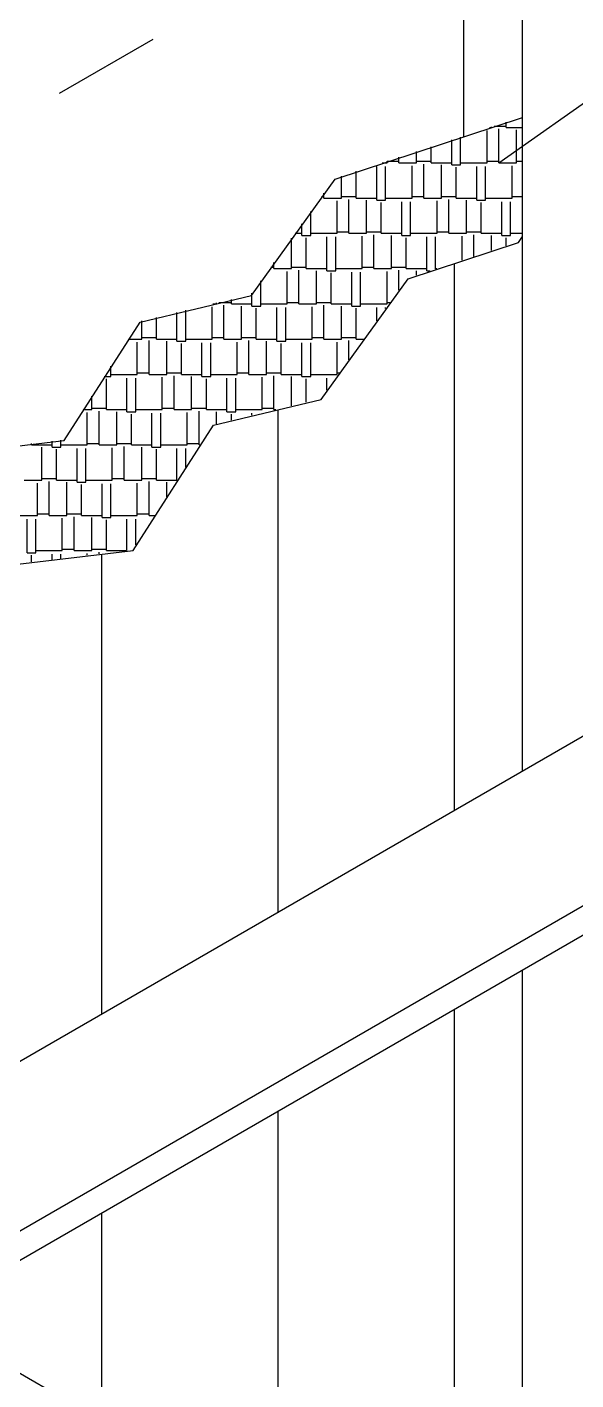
# Model space of a CAD drawing. Header units: feet. Extents: x 317 to 512, y -141 to 162.
# Drawn here: x 405.27 to 406.539, y -107.783 to -104.653 of the extents above; entities that cross this region are included whole.
import ezdxf

# ---------------------------------------------------------------- set-up
doc = ezdxf.new("R2010")
doc.units = ezdxf.units.FT
doc.header["$MEASUREMENT"] = 0
doc.linetypes.add('HIDDEN2', pattern=[0.1875, 0.125, -0.0625])

msp = doc.modelspace()

# ---------------------------------------------------------------- linework, layer by layer
at = {"color": 1}
for p, q in [((406.4159, -106.37417, 0.74031), (406.4159, -103.87403, 0.74031)), ((406.25879, -106.46488, 0.74031), (406.25879, -105.20035, 0.74031)), ((405.85086, -106.7004, 0.74031), (405.85086, -105.53867, 0.74031)), ((405.44294, -106.93592, 0.74031), (405.44294, -105.87304, 0.74031)), ((406.4159, -108.13275, 0.74031), (406.4159, -106.83469, 0.74031)), ((406.25879, -108.22346, 0.74031), (406.25879, -106.9254, 0.74031)), ((405.85086, -108.45897, 0.74031), (405.85086, -107.16091, 0.74031)), ((405.44294, -108.69449, 0.74031), (405.44294, -107.39643, 0.74031))]:
    msp.add_line(p, q, dxfattribs=at)
at = {"linetype": 'HIDDEN2', "ltscale": 2}
msp.add_line((401.44793, -107.05631, 0.74031), (406.27993, -104.26656, 0.74031), dxfattribs=at)
msp.add_line((406.27993, -104.90715, 0.74031), (406.27993, -104.26656, 0.74031))
at = {"color": 2}
msp.add_line((406.36095, -104.96722, 0.74031), (407.15291, -104.40996, 0.74031), dxfattribs=at)
at = {"color": 8}
for p, q in [((406.3397, -104.88564, 0.74031), (406.34395, -104.88564, 0.74031)), ((406.34395, -104.88564, 0.74031), (406.34395, -104.88424, 0.74031)), ((406.35005, -104.88224, 0.74031), (406.37795, -104.88224, 0.74031)), ((406.37795, -104.88564, 0.74031), (406.37795, -104.87307, 0.74031)), ((406.37795, -104.88564, 0.74031), (406.41477, -104.88564, 0.74031)), ((406.25217, -104.97232, 0.74031), (406.25217, -104.9144, 0.74031)), ((406.27257, -104.97232, 0.74031), (406.27257, -104.9077, 0.74031)), ((406.33375, -104.96722, 0.74031), (406.33375, -104.89244, 0.74031)), ((406.36095, -104.96722, 0.74031), (406.36095, -104.88904, 0.74031)), ((406.40174, -104.96722, 0.74031), (406.40174, -104.89074, 0.74031)), ((406.17058, -104.96722, 0.74031), (406.17058, -104.94121, 0.74031)), ((406.20458, -104.96722, 0.74031), (406.20458, -104.93004, 0.74031)), ((406.0788, -105.05391, 0.74031), (406.0788, -104.97572, 0.74031)), ((406.09142, -104.96722, 0.74031), (406.1026, -104.96722, 0.74031)), ((406.0992, -105.05391, 0.74031), (406.0992, -104.97572, 0.74031)), ((406.1026, -104.96722, 0.74031), (406.1026, -104.96355, 0.74031)), ((406.1026, -104.96383, 0.74031), (406.12979, -104.96383, 0.74031)), ((406.12979, -104.96722, 0.74031), (406.12979, -104.95462, 0.74031)), ((406.12979, -104.96722, 0.74031), (406.17058, -104.96722, 0.74031)), ((406.16039, -105.04881, 0.74031), (406.16039, -104.97402, 0.74031)), ((406.17058, -104.96383, 0.74031), (406.20458, -104.96383, 0.74031)), ((406.18758, -105.04881, 0.74031), (406.18758, -104.97062, 0.74031)), ((406.20458, -104.96722, 0.74031), (406.25217, -104.96722, 0.74031)), ((406.22837, -105.04881, 0.74031), (406.22837, -104.97232, 0.74031)), ((406.25217, -104.97232, 0.74031), (406.27257, -104.97232, 0.74031)), ((406.26237, -105.04881, 0.74031), (406.26237, -104.97742, 0.74031)), ((406.27257, -104.96722, 0.74031), (406.33375, -104.96722, 0.74031)), ((406.30996, -105.05391, 0.74031), (406.30996, -104.97572, 0.74031)), ((406.33035, -105.05391, 0.74031), (406.33035, -104.97572, 0.74031)), ((406.33375, -104.96383, 0.74031), (406.36095, -104.96383, 0.74031)), ((406.36095, -104.96722, 0.74031), (406.40174, -104.96722, 0.74031)), ((406.39154, -105.04881, 0.74031), (406.39154, -104.97402, 0.74031)), ((406.40174, -104.96383, 0.74031), (406.41477, -104.96383, 0.74031)), ((405.99722, -105.04881, 0.74031), (405.99722, -104.99818, 0.74031)), ((406.03121, -105.04881, 0.74031), (406.03121, -104.98701, 0.74031)), ((405.95642, -105.04881, 0.74031), (405.95642, -105.03758, 0.74031)), ((405.95079, -105.04541, 0.74031), (405.95642, -105.04541, 0.74031)), ((405.95642, -105.04881, 0.74031), (405.99722, -105.04881, 0.74031)), ((405.98702, -105.1304, 0.74031), (405.98702, -105.05561, 0.74031)), ((405.99722, -105.04541, 0.74031), (406.03121, -105.04541, 0.74031)), ((406.01421, -105.1304, 0.74031), (406.01421, -105.05221, 0.74031)), ((406.03121, -105.04881, 0.74031), (406.0788, -105.04881, 0.74031)), ((406.055, -105.1304, 0.74031), (406.055, -105.05391, 0.74031)), ((406.0788, -105.05391, 0.74031), (406.0992, -105.05391, 0.74031)), ((406.089, -105.1304, 0.74031), (406.089, -105.05901, 0.74031)), ((406.0992, -105.04881, 0.74031), (406.16039, -105.04881, 0.74031)), ((406.13659, -105.13549, 0.74031), (406.13659, -105.05731, 0.74031)), ((406.15699, -105.13549, 0.74031), (406.15699, -105.05731, 0.74031)), ((406.16039, -105.04541, 0.74031), (406.18758, -105.04541, 0.74031)), ((406.18758, -105.04881, 0.74031), (406.22837, -105.04881, 0.74031)), ((406.21818, -105.1304, 0.74031), (406.21818, -105.05561, 0.74031)), ((406.22837, -105.04541, 0.74031), (406.26237, -105.04541, 0.74031)), ((406.24537, -105.1304, 0.74031), (406.24537, -105.05221, 0.74031)), ((406.26237, -105.04881, 0.74031), (406.30996, -105.04881, 0.74031)), ((406.28616, -105.1304, 0.74031), (406.28616, -105.05391, 0.74031)), ((406.30996, -105.05391, 0.74031), (406.33035, -105.05391, 0.74031)), ((406.32016, -105.1304, 0.74031), (406.32016, -105.05901, 0.74031)), ((406.33035, -105.04881, 0.74031), (406.39154, -105.04881, 0.74031)), ((406.36775, -105.13549, 0.74031), (406.36775, -105.05731, 0.74031)), ((406.38814, -105.13549, 0.74031), (406.38814, -105.05731, 0.74031)), ((406.39154, -105.04541, 0.74031), (406.41477, -105.04541, 0.74031)), ((405.92583, -105.13549, 0.74031), (405.92583, -105.0801, 0.74031)), ((405.88963, -105.1304, 0.74031), (405.90543, -105.1304, 0.74031)), ((405.90543, -105.13549, 0.74031), (405.90543, -105.10844, 0.74031)), ((405.90543, -105.13549, 0.74031), (405.92583, -105.13549, 0.74031)), ((405.92583, -105.1304, 0.74031), (405.98702, -105.1304, 0.74031)), ((405.98702, -105.127, 0.74031), (406.01421, -105.127, 0.74031)), ((406.01421, -105.1304, 0.74031), (406.055, -105.1304, 0.74031)), ((406.04481, -105.21198, 0.74031), (406.04481, -105.13719, 0.74031)), ((406.055, -105.127, 0.74031), (406.089, -105.127, 0.74031)), ((406.072, -105.21198, 0.74031), (406.072, -105.13379, 0.74031)), ((406.089, -105.1304, 0.74031), (406.13659, -105.1304, 0.74031)), ((406.11279, -105.21198, 0.74031), (406.11279, -105.13549, 0.74031)), ((406.13659, -105.13549, 0.74031), (406.15699, -105.13549, 0.74031)), ((406.15699, -105.1304, 0.74031), (406.21818, -105.1304, 0.74031)), ((406.21818, -105.127, 0.74031), (406.24537, -105.127, 0.74031)), ((406.24537, -105.1304, 0.74031), (406.28616, -105.1304, 0.74031)), ((406.27596, -105.19284, 0.74031), (406.27596, -105.13719, 0.74031)), ((406.28616, -105.127, 0.74031), (406.32016, -105.127, 0.74031)), ((406.30316, -105.18391, 0.74031), (406.30316, -105.13379, 0.74031)), ((406.32016, -105.1304, 0.74031), (406.36775, -105.1304, 0.74031)), ((406.34395, -105.1705, 0.74031), (406.34395, -105.13549, 0.74031)), ((406.36775, -105.13549, 0.74031), (406.38814, -105.13549, 0.74031)), ((406.38814, -105.1304, 0.74031), (406.41477, -105.1304, 0.74031)), ((405.88164, -105.21198, 0.74031), (405.88164, -105.1415, 0.74031)), ((405.91563, -105.21198, 0.74031), (405.91563, -105.14059, 0.74031)), ((405.96322, -105.21708, 0.74031), (405.96322, -105.13889, 0.74031)), ((405.98362, -105.21708, 0.74031), (405.98362, -105.13889, 0.74031)), ((406.14679, -105.21198, 0.74031), (406.14679, -105.14059, 0.74031)), ((406.19438, -105.21708, 0.74031), (406.19438, -105.13889, 0.74031)), ((406.21478, -105.21295, 0.74031), (406.21478, -105.13889, 0.74031)), ((406.37795, -105.15933, 0.74031), (406.37795, -105.14059, 0.74031)), ((405.84084, -105.21198, 0.74031), (405.84084, -105.19819, 0.74031)), ((405.83336, -105.20858, 0.74031), (405.84084, -105.20858, 0.74031)), ((405.84084, -105.21198, 0.74031), (405.88164, -105.21198, 0.74031)), ((405.87144, -105.29357, 0.74031), (405.87144, -105.21878, 0.74031)), ((405.88164, -105.20858, 0.74031), (405.91563, -105.20858, 0.74031)), ((405.89863, -105.29357, 0.74031), (405.89863, -105.21538, 0.74031)), ((405.91563, -105.21198, 0.74031), (405.96322, -105.21198, 0.74031)), ((405.93943, -105.29357, 0.74031), (405.93943, -105.21708, 0.74031)), ((405.96322, -105.21708, 0.74031), (405.98362, -105.21708, 0.74031)), ((405.97342, -105.29357, 0.74031), (405.97342, -105.22218, 0.74031)), ((405.98362, -105.21198, 0.74031), (406.04481, -105.21198, 0.74031)), ((406.02101, -105.29866, 0.74031), (406.02101, -105.22048, 0.74031)), ((406.04141, -105.29866, 0.74031), (406.04141, -105.22048, 0.74031)), ((406.04481, -105.20858, 0.74031), (406.072, -105.20858, 0.74031)), ((406.072, -105.21198, 0.74031), (406.11279, -105.21198, 0.74031)), ((406.1026, -105.29357, 0.74031), (406.1026, -105.21878, 0.74031)), ((406.11279, -105.20858, 0.74031), (406.14679, -105.20858, 0.74031)), ((406.12979, -105.26225, 0.74031), (406.12979, -105.21538, 0.74031)), ((406.14679, -105.21198, 0.74031), (406.19438, -105.21198, 0.74031)), ((406.17058, -105.22747, 0.74031), (406.17058, -105.21708, 0.74031)), ((406.19438, -105.21708, 0.74031), (406.2022, -105.21708, 0.74031)), ((406.21478, -105.21198, 0.74031), (406.21772, -105.21198, 0.74031)), ((405.81025, -105.29866, 0.74031), (405.81025, -105.2407, 0.74031)), ((405.69955, -105.29357, 0.74031), (405.70827, -105.29357, 0.74031)), ((405.70827, -105.29357, 0.74031), (405.70827, -105.29147, 0.74031)), ((405.7137, -105.29017, 0.74031), (405.74226, -105.29017, 0.74031)), ((405.74226, -105.29357, 0.74031), (405.74226, -105.28331, 0.74031)), ((405.74226, -105.29357, 0.74031), (405.78985, -105.29357, 0.74031)), ((405.78985, -105.29866, 0.74031), (405.78985, -105.26904, 0.74031)), ((405.81025, -105.29357, 0.74031), (405.87144, -105.29357, 0.74031)), ((405.87144, -105.29017, 0.74031), (405.89863, -105.29017, 0.74031)), ((405.89863, -105.29357, 0.74031), (405.93943, -105.29357, 0.74031)), ((405.93943, -105.29017, 0.74031), (405.97342, -105.29017, 0.74031)), ((405.97342, -105.29357, 0.74031), (406.02101, -105.29357, 0.74031)), ((406.04141, -105.29357, 0.74031), (406.1026, -105.29357, 0.74031)), ((406.1026, -105.29017, 0.74031), (406.1097, -105.29017, 0.74031)), ((405.56889, -105.37515, 0.74031), (405.56889, -105.32496, 0.74031)), ((405.61648, -105.38025, 0.74031), (405.61648, -105.31352, 0.74031)), ((405.63688, -105.38025, 0.74031), (405.63688, -105.30862, 0.74031)), ((405.69807, -105.37515, 0.74031), (405.69807, -105.30036, 0.74031)), ((405.72526, -105.37515, 0.74031), (405.72526, -105.29697, 0.74031)), ((405.76606, -105.37515, 0.74031), (405.76606, -105.29866, 0.74031)), ((405.78985, -105.29866, 0.74031), (405.81025, -105.29866, 0.74031)), ((405.80005, -105.37515, 0.74031), (405.80005, -105.30376, 0.74031)), ((405.84764, -105.38025, 0.74031), (405.84764, -105.30206, 0.74031)), ((405.86804, -105.38025, 0.74031), (405.86804, -105.30206, 0.74031)), ((405.92923, -105.37515, 0.74031), (405.92923, -105.30036, 0.74031)), ((405.95642, -105.37515, 0.74031), (405.95642, -105.29697, 0.74031)), ((405.99722, -105.37515, 0.74031), (405.99722, -105.29866, 0.74031)), ((406.02101, -105.29866, 0.74031), (406.04141, -105.29866, 0.74031)), ((406.03121, -105.37515, 0.74031), (406.03121, -105.30376, 0.74031)), ((406.0788, -105.33311, 0.74031), (406.0788, -105.30206, 0.74031)), ((406.0992, -105.30476, 0.74031), (406.0992, -105.30206, 0.74031)), ((405.5349, -105.37515, 0.74031), (405.5349, -105.33313, 0.74031)), ((405.50393, -105.37515, 0.74031), (405.5349, -105.37515, 0.74031)), ((405.5247, -105.45674, 0.74031), (405.5247, -105.38195, 0.74031)), ((405.5349, -105.37175, 0.74031), (405.56889, -105.37175, 0.74031)), ((405.5519, -105.45674, 0.74031), (405.5519, -105.37855, 0.74031)), ((405.56889, -105.37515, 0.74031), (405.61648, -105.37515, 0.74031)), ((405.59269, -105.45674, 0.74031), (405.59269, -105.38025, 0.74031)), ((405.61648, -105.38025, 0.74031), (405.63688, -105.38025, 0.74031)), ((405.62668, -105.45674, 0.74031), (405.62668, -105.38535, 0.74031)), ((405.63688, -105.37515, 0.74031), (405.69807, -105.37515, 0.74031)), ((405.67427, -105.46184, 0.74031), (405.67427, -105.38365, 0.74031)), ((405.69467, -105.46184, 0.74031), (405.69467, -105.38365, 0.74031)), ((405.69807, -105.37175, 0.74031), (405.72526, -105.37175, 0.74031)), ((405.72526, -105.37515, 0.74031), (405.76606, -105.37515, 0.74031)), ((405.75586, -105.45674, 0.74031), (405.75586, -105.38195, 0.74031)), ((405.76606, -105.37175, 0.74031), (405.80005, -105.37175, 0.74031)), ((405.78305, -105.45674, 0.74031), (405.78305, -105.37855, 0.74031)), ((405.80005, -105.37515, 0.74031), (405.84764, -105.37515, 0.74031)), ((405.82385, -105.45674, 0.74031), (405.82385, -105.38025, 0.74031)), ((405.84764, -105.38025, 0.74031), (405.86804, -105.38025, 0.74031)), ((405.85784, -105.45674, 0.74031), (405.85784, -105.38535, 0.74031)), ((405.86804, -105.37515, 0.74031), (405.92923, -105.37515, 0.74031)), ((405.90543, -105.46184, 0.74031), (405.90543, -105.38365, 0.74031)), ((405.92583, -105.46184, 0.74031), (405.92583, -105.38365, 0.74031)), ((405.92923, -105.37175, 0.74031), (405.95642, -105.37175, 0.74031)), ((405.95642, -105.37515, 0.74031), (405.99722, -105.37515, 0.74031)), ((405.98702, -105.45674, 0.74031), (405.98702, -105.38195, 0.74031)), ((405.99722, -105.37175, 0.74031), (406.03121, -105.37175, 0.74031)), ((406.01421, -105.42286, 0.74031), (406.01421, -105.37855, 0.74031)), ((406.03121, -105.37515, 0.74031), (406.04854, -105.37515, 0.74031)), ((405.46351, -105.46184, 0.74031), (405.46351, -105.43812, 0.74031)), ((405.44829, -105.46184, 0.74031), (405.46351, -105.46184, 0.74031)), ((405.45331, -105.53832, 0.74031), (405.45331, -105.46693, 0.74031)), ((405.46351, -105.45674, 0.74031), (405.5247, -105.45674, 0.74031)), ((405.5009, -105.54342, 0.74031), (405.5009, -105.46523, 0.74031)), ((405.5213, -105.54342, 0.74031), (405.5213, -105.46523, 0.74031)), ((405.5247, -105.45334, 0.74031), (405.5519, -105.45334, 0.74031)), ((405.5519, -105.45674, 0.74031), (405.59269, -105.45674, 0.74031)), ((405.58249, -105.53832, 0.74031), (405.58249, -105.46354, 0.74031)), ((405.59269, -105.45334, 0.74031), (405.62668, -105.45334, 0.74031)), ((405.60969, -105.53832, 0.74031), (405.60969, -105.46014, 0.74031)), ((405.62668, -105.45674, 0.74031), (405.67427, -105.45674, 0.74031)), ((405.65048, -105.53832, 0.74031), (405.65048, -105.46184, 0.74031)), ((405.67427, -105.46184, 0.74031), (405.69467, -105.46184, 0.74031)), ((405.68447, -105.53832, 0.74031), (405.68447, -105.46693, 0.74031)), ((405.69467, -105.45674, 0.74031), (405.75586, -105.45674, 0.74031)), ((405.73206, -105.54342, 0.74031), (405.73206, -105.46523, 0.74031)), ((405.75246, -105.54342, 0.74031), (405.75246, -105.46523, 0.74031)), ((405.75586, -105.45334, 0.74031), (405.78305, -105.45334, 0.74031)), ((405.78305, -105.45674, 0.74031), (405.82385, -105.45674, 0.74031)), ((405.81365, -105.53832, 0.74031), (405.81365, -105.46354, 0.74031)), ((405.82385, -105.45334, 0.74031), (405.85784, -105.45334, 0.74031)), ((405.84084, -105.53832, 0.74031), (405.84084, -105.46014, 0.74031)), ((405.85784, -105.45674, 0.74031), (405.90543, -105.45674, 0.74031)), ((405.88164, -105.52951, 0.74031), (405.88164, -105.46184, 0.74031)), ((405.90543, -105.46184, 0.74031), (405.92583, -105.46184, 0.74031)), ((405.91563, -105.52134, 0.74031), (405.91563, -105.46693, 0.74031)), ((405.92583, -105.45674, 0.74031), (405.98702, -105.45674, 0.74031)), ((405.96322, -105.49371, 0.74031), (405.96322, -105.46523, 0.74031)), ((405.98362, -105.46537, 0.74031), (405.98362, -105.46523, 0.74031)), ((405.98702, -105.45334, 0.74031), (405.99228, -105.45334, 0.74031)), ((405.41932, -105.53832, 0.74031), (405.41932, -105.50696, 0.74031)), ((405.39918, -105.53832, 0.74031), (405.41932, -105.53832, 0.74031)), ((405.40912, -105.61991, 0.74031), (405.40912, -105.54512, 0.74031)), ((405.41932, -105.53492, 0.74031), (405.45331, -105.53492, 0.74031)), ((405.43632, -105.61991, 0.74031), (405.43632, -105.54172, 0.74031)), ((405.45331, -105.53832, 0.74031), (405.5009, -105.53832, 0.74031)), ((405.47711, -105.61991, 0.74031), (405.47711, -105.54342, 0.74031)), ((405.5009, -105.54342, 0.74031), (405.5213, -105.54342, 0.74031)), ((405.5213, -105.53832, 0.74031), (405.58249, -105.53832, 0.74031)), ((405.58249, -105.53492, 0.74031), (405.60969, -105.53492, 0.74031)), ((405.60969, -105.53832, 0.74031), (405.65048, -105.53832, 0.74031)), ((405.64028, -105.61991, 0.74031), (405.64028, -105.54512, 0.74031)), ((405.65048, -105.53492, 0.74031), (405.68447, -105.53492, 0.74031)), ((405.66747, -105.61991, 0.74031), (405.66747, -105.54172, 0.74031)), ((405.68447, -105.53832, 0.74031), (405.73206, -105.53832, 0.74031)), ((405.70827, -105.57116, 0.74031), (405.70827, -105.54342, 0.74031)), ((405.73206, -105.54342, 0.74031), (405.75246, -105.54342, 0.74031)), ((405.75246, -105.53832, 0.74031), (405.81365, -105.53832, 0.74031)), ((405.81365, -105.53492, 0.74031), (405.84084, -105.53492, 0.74031)), ((405.84084, -105.53832, 0.74031), (405.84496, -105.53832, 0.74031)), ((405.5111, -105.61991, 0.74031), (405.5111, -105.54852, 0.74031)), ((405.55869, -105.62501, 0.74031), (405.55869, -105.54682, 0.74031)), ((405.57909, -105.62501, 0.74031), (405.57909, -105.54682, 0.74031)), ((405.74226, -105.56299, 0.74031), (405.74226, -105.54852, 0.74031)), ((405.78985, -105.55156, 0.74031), (405.78985, -105.54682, 0.74031)), ((405.27994, -105.61991, 0.74031), (405.27994, -105.61692, 0.74031)), ((405.27994, -105.61991, 0.74031), (405.32754, -105.61991, 0.74031)), ((405.30374, -105.70149, 0.74031), (405.30374, -105.62501, 0.74031)), ((405.32754, -105.62501, 0.74031), (405.32754, -105.61127, 0.74031)), ((405.32754, -105.62501, 0.74031), (405.34793, -105.62501, 0.74031)), ((405.33773, -105.70149, 0.74031), (405.33773, -105.63011, 0.74031)), ((405.34793, -105.62501, 0.74031), (405.34793, -105.60884, 0.74031)), ((405.34793, -105.61991, 0.74031), (405.40912, -105.61991, 0.74031)), ((405.38533, -105.70659, 0.74031), (405.38533, -105.62841, 0.74031)), ((405.40572, -105.70659, 0.74031), (405.40572, -105.62841, 0.74031)), ((405.40912, -105.61651, 0.74031), (405.43632, -105.61651, 0.74031)), ((405.43632, -105.61991, 0.74031), (405.47711, -105.61991, 0.74031)), ((405.46691, -105.70149, 0.74031), (405.46691, -105.62671, 0.74031)), ((405.47711, -105.61651, 0.74031), (405.5111, -105.61651, 0.74031)), ((405.49411, -105.70149, 0.74031), (405.49411, -105.62331, 0.74031)), ((405.5111, -105.61991, 0.74031), (405.55869, -105.61991, 0.74031)), ((405.5349, -105.70149, 0.74031), (405.5349, -105.62501, 0.74031)), ((405.55869, -105.62501, 0.74031), (405.57909, -105.62501, 0.74031)), ((405.56889, -105.70149, 0.74031), (405.56889, -105.63011, 0.74031)), ((405.57909, -105.61991, 0.74031), (405.64028, -105.61991, 0.74031)), ((405.61648, -105.70323, 0.74031), (405.61648, -105.62841, 0.74031)), ((405.63688, -105.67146, 0.74031), (405.63688, -105.62841, 0.74031)), ((405.64028, -105.61651, 0.74031), (405.66747, -105.61651, 0.74031)), ((405.66747, -105.61991, 0.74031), (405.66998, -105.61991, 0.74031)), ((405.26295, -105.70149, 0.74031), (405.30374, -105.70149, 0.74031)), ((405.30374, -105.69809, 0.74031), (405.33773, -105.69809, 0.74031)), ((405.33773, -105.70149, 0.74031), (405.38533, -105.70149, 0.74031)), ((405.40572, -105.70149, 0.74031), (405.46691, -105.70149, 0.74031)), ((405.46691, -105.69809, 0.74031), (405.49411, -105.69809, 0.74031)), ((405.49411, -105.70149, 0.74031), (405.5349, -105.70149, 0.74031)), ((405.5349, -105.69809, 0.74031), (405.56889, -105.69809, 0.74031)), ((405.56889, -105.70149, 0.74031), (405.61648, -105.70149, 0.74031)), ((405.29354, -105.78308, 0.74031), (405.29354, -105.70829, 0.74031)), ((405.32074, -105.78308, 0.74031), (405.32074, -105.70489, 0.74031)), ((405.36153, -105.78308, 0.74031), (405.36153, -105.70659, 0.74031)), ((405.38533, -105.70659, 0.74031), (405.40572, -105.70659, 0.74031)), ((405.39552, -105.78308, 0.74031), (405.39552, -105.71169, 0.74031)), ((405.44312, -105.78818, 0.74031), (405.44312, -105.70999, 0.74031)), ((405.46351, -105.78818, 0.74031), (405.46351, -105.70999, 0.74031)), ((405.5247, -105.78308, 0.74031), (405.5247, -105.70829, 0.74031)), ((405.5519, -105.78308, 0.74031), (405.5519, -105.70489, 0.74031)), ((405.59269, -105.7403, 0.74031), (405.59269, -105.70659, 0.74031)), ((405.23235, -105.78308, 0.74031), (405.29354, -105.78308, 0.74031)), ((405.26975, -105.86976, 0.74031), (405.26975, -105.79158, 0.74031)), ((405.29014, -105.86976, 0.74031), (405.29014, -105.79158, 0.74031)), ((405.29354, -105.77968, 0.74031), (405.32074, -105.77968, 0.74031)), ((405.32074, -105.78308, 0.74031), (405.36153, -105.78308, 0.74031)), ((405.35133, -105.86466, 0.74031), (405.35133, -105.78988, 0.74031)), ((405.36153, -105.77968, 0.74031), (405.39552, -105.77968, 0.74031)), ((405.37853, -105.86466, 0.74031), (405.37853, -105.78648, 0.74031)), ((405.39552, -105.78308, 0.74031), (405.44312, -105.78308, 0.74031)), ((405.41932, -105.86466, 0.74031), (405.41932, -105.78818, 0.74031)), ((405.44312, -105.78818, 0.74031), (405.46351, -105.78818, 0.74031)), ((405.45331, -105.86466, 0.74031), (405.45331, -105.79328, 0.74031)), ((405.46351, -105.78308, 0.74031), (405.5247, -105.78308, 0.74031)), ((405.5009, -105.86453, 0.74031), (405.5009, -105.79158, 0.74031)), ((405.5213, -105.8515, 0.74031), (405.5213, -105.79158, 0.74031)), ((405.5247, -105.77968, 0.74031), (405.5519, -105.77968, 0.74031)), ((405.5519, -105.78308, 0.74031), (405.56523, -105.78308, 0.74031)), ((405.26975, -105.86976, 0.74031), (405.29014, -105.86976, 0.74031)), ((405.27994, -105.89079, 0.74031), (405.27994, -105.87486, 0.74031)), ((405.29014, -105.86466, 0.74031), (405.35133, -105.86466, 0.74031)), ((405.32754, -105.88513, 0.74031), (405.32754, -105.87316, 0.74031)), ((405.34793, -105.88271, 0.74031), (405.34793, -105.87316, 0.74031)), ((405.35133, -105.86126, 0.74031), (405.37853, -105.86126, 0.74031)), ((405.37853, -105.86466, 0.74031), (405.41932, -105.86466, 0.74031)), ((405.40912, -105.87543, 0.74031), (405.40912, -105.87146, 0.74031)), ((405.41932, -105.86126, 0.74031), (405.45331, -105.86126, 0.74031)), ((405.43632, -105.8722, 0.74031), (405.43632, -105.86806, 0.74031)), ((405.45331, -105.86466, 0.74031), (405.49975, -105.86466, 0.74031))]:
    msp.add_line(p, q, dxfattribs=at)
at = {"color": 3}
for p, q in [((403.88833, -107.83347, 0.74031), (407.36773, -105.82464, 0.74031)), ((404.22827, -108.02973, 0.74031), (407.70767, -106.0209, 0.74031)), ((404.22827, -108.09772, 0.74031), (407.70767, -106.08889, 0.74031)), ((405.44294, -107.87798, 0.74031), (405.0259, -107.63721, 0.74031))]:
    msp.add_line(p, q, dxfattribs=at)
at = {"color": 1, "elevation": 0.74031}
for points in [[(402.83827, -104.72794), (403.11545, -105.04915), (403.17027, -105.05443), (403.32025, -105.12926), (403.55164, -105.18429), (403.60203, -105.32905), (403.74407, -105.26698), (404.11268, -105.62469), (404.1263, -105.67535), (404.19549, -105.65952), (404.39453, -105.92128), (404.53909, -106.02076), (404.58837, -106.04286), (404.83451, -105.85683), (405.11442, -105.63822), (405.35554, -105.60956), (405.53132, -105.33575), (405.78853, -105.27396), (405.98206, -105.00503), (406.4159, -104.86247)], [(402.83827, -105.1442), (402.98082, -105.30939), (403.09399, -105.32029), (403.22686, -105.38658), (403.34378, -105.41439), (403.38398, -105.52988), (403.46892, -105.58038), (403.5753, -105.63752), (403.68569, -105.58928), (403.8695, -105.76765), (403.93165, -105.9989), (404.08519, -105.96375), (404.20445, -106.1206), (404.40527, -106.25879), (404.62393, -106.35686), (405.0002, -106.07249), (405.22195, -105.89931), (405.51507, -105.86447), (405.70113, -105.57464), (405.95026, -105.51479), (406.15108, -105.23575), (406.40656, -105.15179), (406.4159, -105.13755)]]:
    msp.add_lwpolyline(points, dxfattribs=at)

doc.saveas('drawing.dxf')
